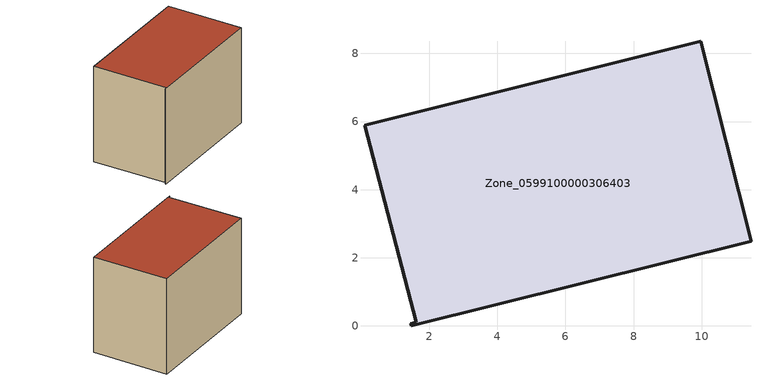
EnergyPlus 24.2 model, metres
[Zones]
Zone_0599100000306403
 floor ground (C_G): 1.45,0.06 1.61,0.1 0.1,5.89 9.98,8.36 11.45,2.49 1.47,0 z0
 wall outside (C_F): 11.45,2.49 9.98,8.36 0.1,5.89 1.61,0.1 1.45,0.06 1.47,0 11.45,2.49 z0:7.72
 roof outside (C_R): 1.61,0.1 1.45,0.06 1.47,0 11.45,2.49 9.98,8.36 0.1,5.89 z7.72
[BUILDING]
Pand.0599100000306403: North Axis=0; Terrain=City; Loads Convergence Tolerance Value=0.04; Temperature Convergence Tolerance Value=0.4; Solar Distribution=FullExterior; Maximum Number of Warmup Days=25; Minimum Number of Warmup Days=1
[Site:Location]
Rotterdam.The.Hague.AP_ZH_NLD Design_Conditions: Latitude=51.96; Longitude=4.45; Time Zone=1; Elevation=-4.5
[SITE:GROUNDTEMPERATURE:BUILDINGSURFACE]
18, 18, 18, 18, 18, 18, 18, 18, 18, 18, 18, 18
[MATERIAL] Thermal Absorptance=0.9; Solar Absorptance=0.7; Visible Absorptance=0.7
Name | Roughness | Thickness | Conductivity | Density | Specific Heat
G.TI.1965-1974 | MediumSmooth | 0.15 | 0.882353 | 540 | 1210
F.TI.1965-1974 | Rough | 0.3 | 0.697674 | 1920 | 840
R.TI.1965-1974 | MediumRough | 0.2 | 0.232558 | 1500 | 1000
[CONSTRUCTION]
C_G: G.TI.1965-1974
C_F: F.TI.1965-1974
C_R: R.TI.1965-1974
[ZONE]
Zone_0599100000306403: Type=1; Multiplier=1; Ceiling Height=Autocalculate; Volume=Autocalculate; Floor Area=autocalculate; Part of Total Floor Area=Yes
[ZONEINFILTRATION:DESIGNFLOWRATE]
Infil_Zone_0599100000306403: Zone or ZoneList or Space or SpaceList=Zone_0599100000306403; Schedule=AlwaysOn; Design Flow Rate Calculation Method=Flow/Area; Flow Rate per Floor Area=0.003; Constant Term Coefficient=1; Temperature Term Coefficient=0; Velocity Term Coefficient=0; Velocity Squared Term Coefficient=0
[HVACTEMPLATE:ZONE:IDEALLOADSAIRSYSTEM]
Zone_0599100000306403: Maximum Heating Supply Air Temperature=50; Minimum Cooling Supply Air Temperature=13; Maximum Heating Supply Air Humidity Ratio=0.0156; Minimum Cooling Supply Air Humidity Ratio=0.0077; Heating Limit=NoLimit; Cooling Limit=NoLimit; Dehumidification Control Type=ConstantSensibleHeatRatio; Cooling Sensible Heat Ratio=0.7; Dehumidification Setpoint=60; Humidification Control Type=None; Humidification Setpoint=30; Outdoor Air Method=None; Outdoor Air Flow Rate per Person=0.00944; Outdoor Air Flow Rate per Zone Floor Area=0; Outdoor Air Flow Rate per Zone=0; Demand Controlled Ventilation Type=None; Outdoor Air Economizer Type=NoEconomizer; Heat Recovery Type=None; Sensible Heat Recovery Effectiveness=0.7; Latent Heat Recovery Effectiveness=0.65
[ZONECONTROL:THERMOSTAT]
ThermostatControl_Zone_0599100000306403: Zone or ZoneList=Zone_0599100000306403; Control Type Schedule=DualSetpointControlType; Control 1=Thermostat_Zone_0599100000306403; Temperature Difference Between Cutout And Setpoint=0
[THERMOSTATSETPOINT:DUALSETPOINT]
Thermostat_Zone_0599100000306403: Heating Setpoint Temperature Schedule=HeatingSetpoint_Zone_0599100000306403; Cooling Setpoint Temperature Schedule=CoolingSetpoint_Zone_0599100000306403
[SCHEDULE:COMPACT]
HeatingSetpoint_Zone_0599100000306403: Through: 12/31, For: AllDays, Until: 24:00, 21
CoolingSetpoint_Zone_0599100000306403: Through: 12/31, For: AllDays, Until: 24:00, 24
DualSetpointControlType: Through: 12/31, For: AllDays, Until: 24:00, 4
AlwaysOn: Through: 12/31, For: AllDays, Until: 24:00, 1
